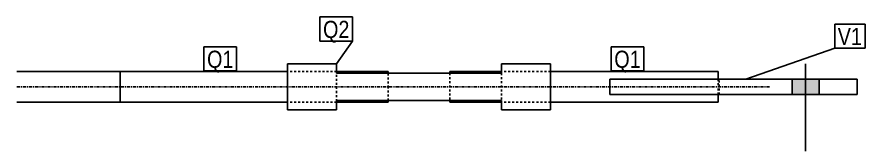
# Model space of a CAD drawing. Header units: millimetres. Extents: x 12 to 18466, y -28 to 364.
# Drawn here: x 17643 to 18466, y -28 to 103 of the extents above; entities that cross this region are included whole.
import ezdxf

# ---------------------------------------------------------------- set-up
doc = ezdxf.new("R2010")
doc.units = ezdxf.units.MM
doc.linetypes.add('DXK_LINE_DOT2', pattern=[3.9198, 1.9599, -1.9599])
doc.linetypes.add('DXK_LINE_DOT3', pattern=[5.9187, 2.979, -0.9799, 0.9799, -0.9799])
doc.layers.add('STÅL', color=7, linetype='Continuous')
doc.layers.add('TEKST', color=7, linetype='Continuous')
doc.styles.add('Arial Narrow', font='ARIALN.TTF', dxfattribs={"height": 0.2})

msp = doc.modelspace()

# ---------------------------------------------------------------- hatches: boundary and pattern name
at = {"layer": 'STÅL', "linetype": 'Continuous'}
msp.add_hatch(color=96, dxfattribs=at).paths.add_polyline_path([(18421.49, 42), (18395.49, 42), (18395.49, 27), (18421.49, 27)])

# ---------------------------------------------------------------- linework, layer by layer
at = {"layer": 'STÅL', "color": 2, "linetype": 'Continuous'}
for p, q in [((17643.49, 49.5), (17743.49, 49.5)), ((17905.99, 49.5), (17743.49, 49.5)), ((17743.49, 19.5), (17743.49, 49.5)), ((17743.49, 49.5), (17743.49, 27)), ((17905.99, 57), (17953.49, 57)), ((17905.99, 12), (17905.99, 57)), ((17953.49, 57), (17953.49, 47.74)), ((18003.49, 49.5), (17953.49, 49.5)), ((18003.49, 47.74), (18003.49, 49.5)), ((18113.49, 49.5), (18063.49, 49.5)), ((18063.49, 49.5), (18063.49, 47.74)), ((18113.49, 57), (18160.99, 57)), ((18113.49, 57), (18113.49, 47.74)), ((18160.99, 57), (18160.99, 12)), ((18323.49, 49.5), (18160.99, 49.5)), ((18323.49, 49.5), (18323.49, 42)), ((18113.49, 47.74), (17953.49, 47.74)), ((18458.49, 42), (18218.49, 42)), ((18218.49, 42), (18218.49, 27)), ((18458.49, 27), (18458.49, 42)), ((17743.49, 27), (17743.49, 19.5)), ((18218.49, 27), (18458.49, 27)), ((18323.49, 19.5), (18323.49, 27)), ((17643.49, 19.5), (17743.49, 19.5)), ((17905.99, 19.5), (17743.49, 19.5)), ((18113.49, 21.26), (17953.49, 21.26)), ((17953.49, 21.26), (17953.49, 12)), ((18003.49, 19.5), (17953.49, 19.5)), ((18003.49, 19.5), (18003.49, 21.26)), ((18063.49, 19.5), (18063.49, 21.26)), ((18113.49, 19.5), (18063.49, 19.5)), ((18113.49, 12), (18113.49, 21.26)), ((18323.49, 19.5), (18160.99, 19.5)), ((17905.99, 12), (17953.49, 12)), ((18113.49, 12), (18160.99, 12))]:
    msp.add_line(p, q, dxfattribs=at)
at = {"layer": 'STÅL', "color": 7, "linetype": 'DXK_LINE_DOT2'}
for p, q in [((17953.49, 49.5), (17905.99, 49.5)), ((17953.49, 53.99), (17953.49, 21.26)), ((18160.99, 49.5), (18113.49, 49.5)), ((18003.49, 47.49), (18003.49, 47.74)), ((18003.49, 47.49), (18003.49, 34.5)), ((18063.49, 47.74), (18063.49, 21.26)), ((18113.49, 47.74), (18113.49, 15.01)), ((18323.49, 42), (18323.49, 34.5)), ((18324.49, 27), (18324.49, 42)), ((18003.49, 21.26), (18003.49, 34.5)), ((18323.49, 27), (18323.49, 34.5)), ((17953.49, 19.5), (17905.99, 19.5)), ((18160.99, 19.5), (18113.49, 19.5))]:
    msp.add_line(p, q, dxfattribs=at)
at = {"layer": 'STÅL', "color": 96, "linetype": 'Continuous'}
for p, q in [((18408.49, 57), (18408.49, -28)), ((18395.49, 42), (18395.49, 27)), ((18421.49, 42), (18421.49, 27))]:
    msp.add_line(p, q, dxfattribs=at)
at = {"layer": 'STÅL', "color": 7, "linetype": 'DXK_LINE_DOT3'}
for p, q in [((17643.49, 34.5), (17693.49, 34.5)), ((18013.49, 34.5), (17693.49, 34.5)), ((18373.49, 34.5), (18013.49, 34.5))]:
    msp.add_line(p, q, dxfattribs=at)

# ---------------------------------------------------------------- wipeouts: each hides what was drawn before it
at = {"color": 0}
for points in [[(17965.99, 82.06), (17965.99, 99.56), (17940.4, 99.56), (17940.4, 82.06)], [(18463.08, 75.16), (18463.08, 92.66), (18439.64, 92.66), (18439.64, 75.16)]]:
    msp.add_wipeout(points, dxfattribs=at).dxf.layer = 'TEKST'

# ---------------------------------------------------------------- next in the draw order: wipeouts: each hides what was drawn before it
for points in [[(17965.99, 82.06), (17965.99, 99.56), (17940.4, 99.56), (17940.4, 82.06)], [(18463.08, 75.16), (18463.08, 92.66), (18439.64, 92.66), (18439.64, 75.16)], [(17853.49, 53), (17853.49, 70.5), (17827.9, 70.5), (17827.9, 53)], [(18248.49, 53), (18248.49, 70.5), (18222.9, 70.5), (18222.9, 53)]]:
    msp.add_wipeout(points, dxfattribs=at).dxf.layer = 'TEKST'

# ---------------------------------------------------------------- next in the draw order: linework, layer by layer
at = {"layer": 'TEKST', "color": 7, "linetype": 'Continuous'}
for p, q in [((17937.4, 102.56), (17968.99, 102.56)), ((17937.4, 79.06), (17937.4, 102.56)), ((17968.99, 79.06), (17968.99, 102.56)), ((18436.64, 95.66), (18466.08, 95.66)), ((18436.64, 72.16), (18436.64, 95.66)), ((18466.08, 72.16), (18466.08, 95.66)), ((17937.4, 79.06), (17968.99, 79.06)), ((17953.49, 57), (17968.99, 79.06)), ((18350.36, 42), (18436.64, 72.16)), ((18436.64, 72.16), (18466.08, 72.16))]:
    msp.add_line(p, q, dxfattribs=at)

# ---------------------------------------------------------------- next in the draw order: texts
at = {"layer": 'TEKST', "color": 3, "style": 'Arial Narrow'}
for s, p in [('Q2', (17940.4, 82.06)), ('V1', (18439.64, 75.16))]:
    msp.add_text(s, height=16.702, dxfattribs=at).set_placement(p)

# ---------------------------------------------------------------- next in the draw order: wipeouts: each hides what was drawn before it
at = {"color": 0}
for points in [[(17853.49, 53), (17853.49, 70.5), (17827.9, 70.5), (17827.9, 53)], [(18248.49, 53), (18248.49, 70.5), (18222.9, 70.5), (18222.9, 53)]]:
    msp.add_wipeout(points, dxfattribs=at).dxf.layer = 'TEKST'

# ---------------------------------------------------------------- next in the draw order: linework, layer by layer
at = {"layer": 'TEKST', "color": 7, "linetype": 'Continuous'}
for p, q in [((17824.9, 73.5), (17856.49, 73.5)), ((17824.9, 50), (17824.9, 73.5)), ((17856.49, 50), (17856.49, 73.5)), ((18219.9, 73.5), (18251.49, 73.5)), ((18219.9, 50), (18219.9, 73.5)), ((18251.49, 50), (18251.49, 73.5)), ((17824.9, 50), (17856.49, 50)), ((18219.9, 50), (18251.49, 50))]:
    msp.add_line(p, q, dxfattribs=at)

# ---------------------------------------------------------------- next in the draw order: texts
at = {"layer": 'TEKST', "color": 3, "style": 'Arial Narrow'}
for p in [(17827.9, 53), (18222.9, 53)]:
    msp.add_text('Q1', height=16.702, dxfattribs=at).set_placement(p)

doc.saveas('drawing.dxf')
